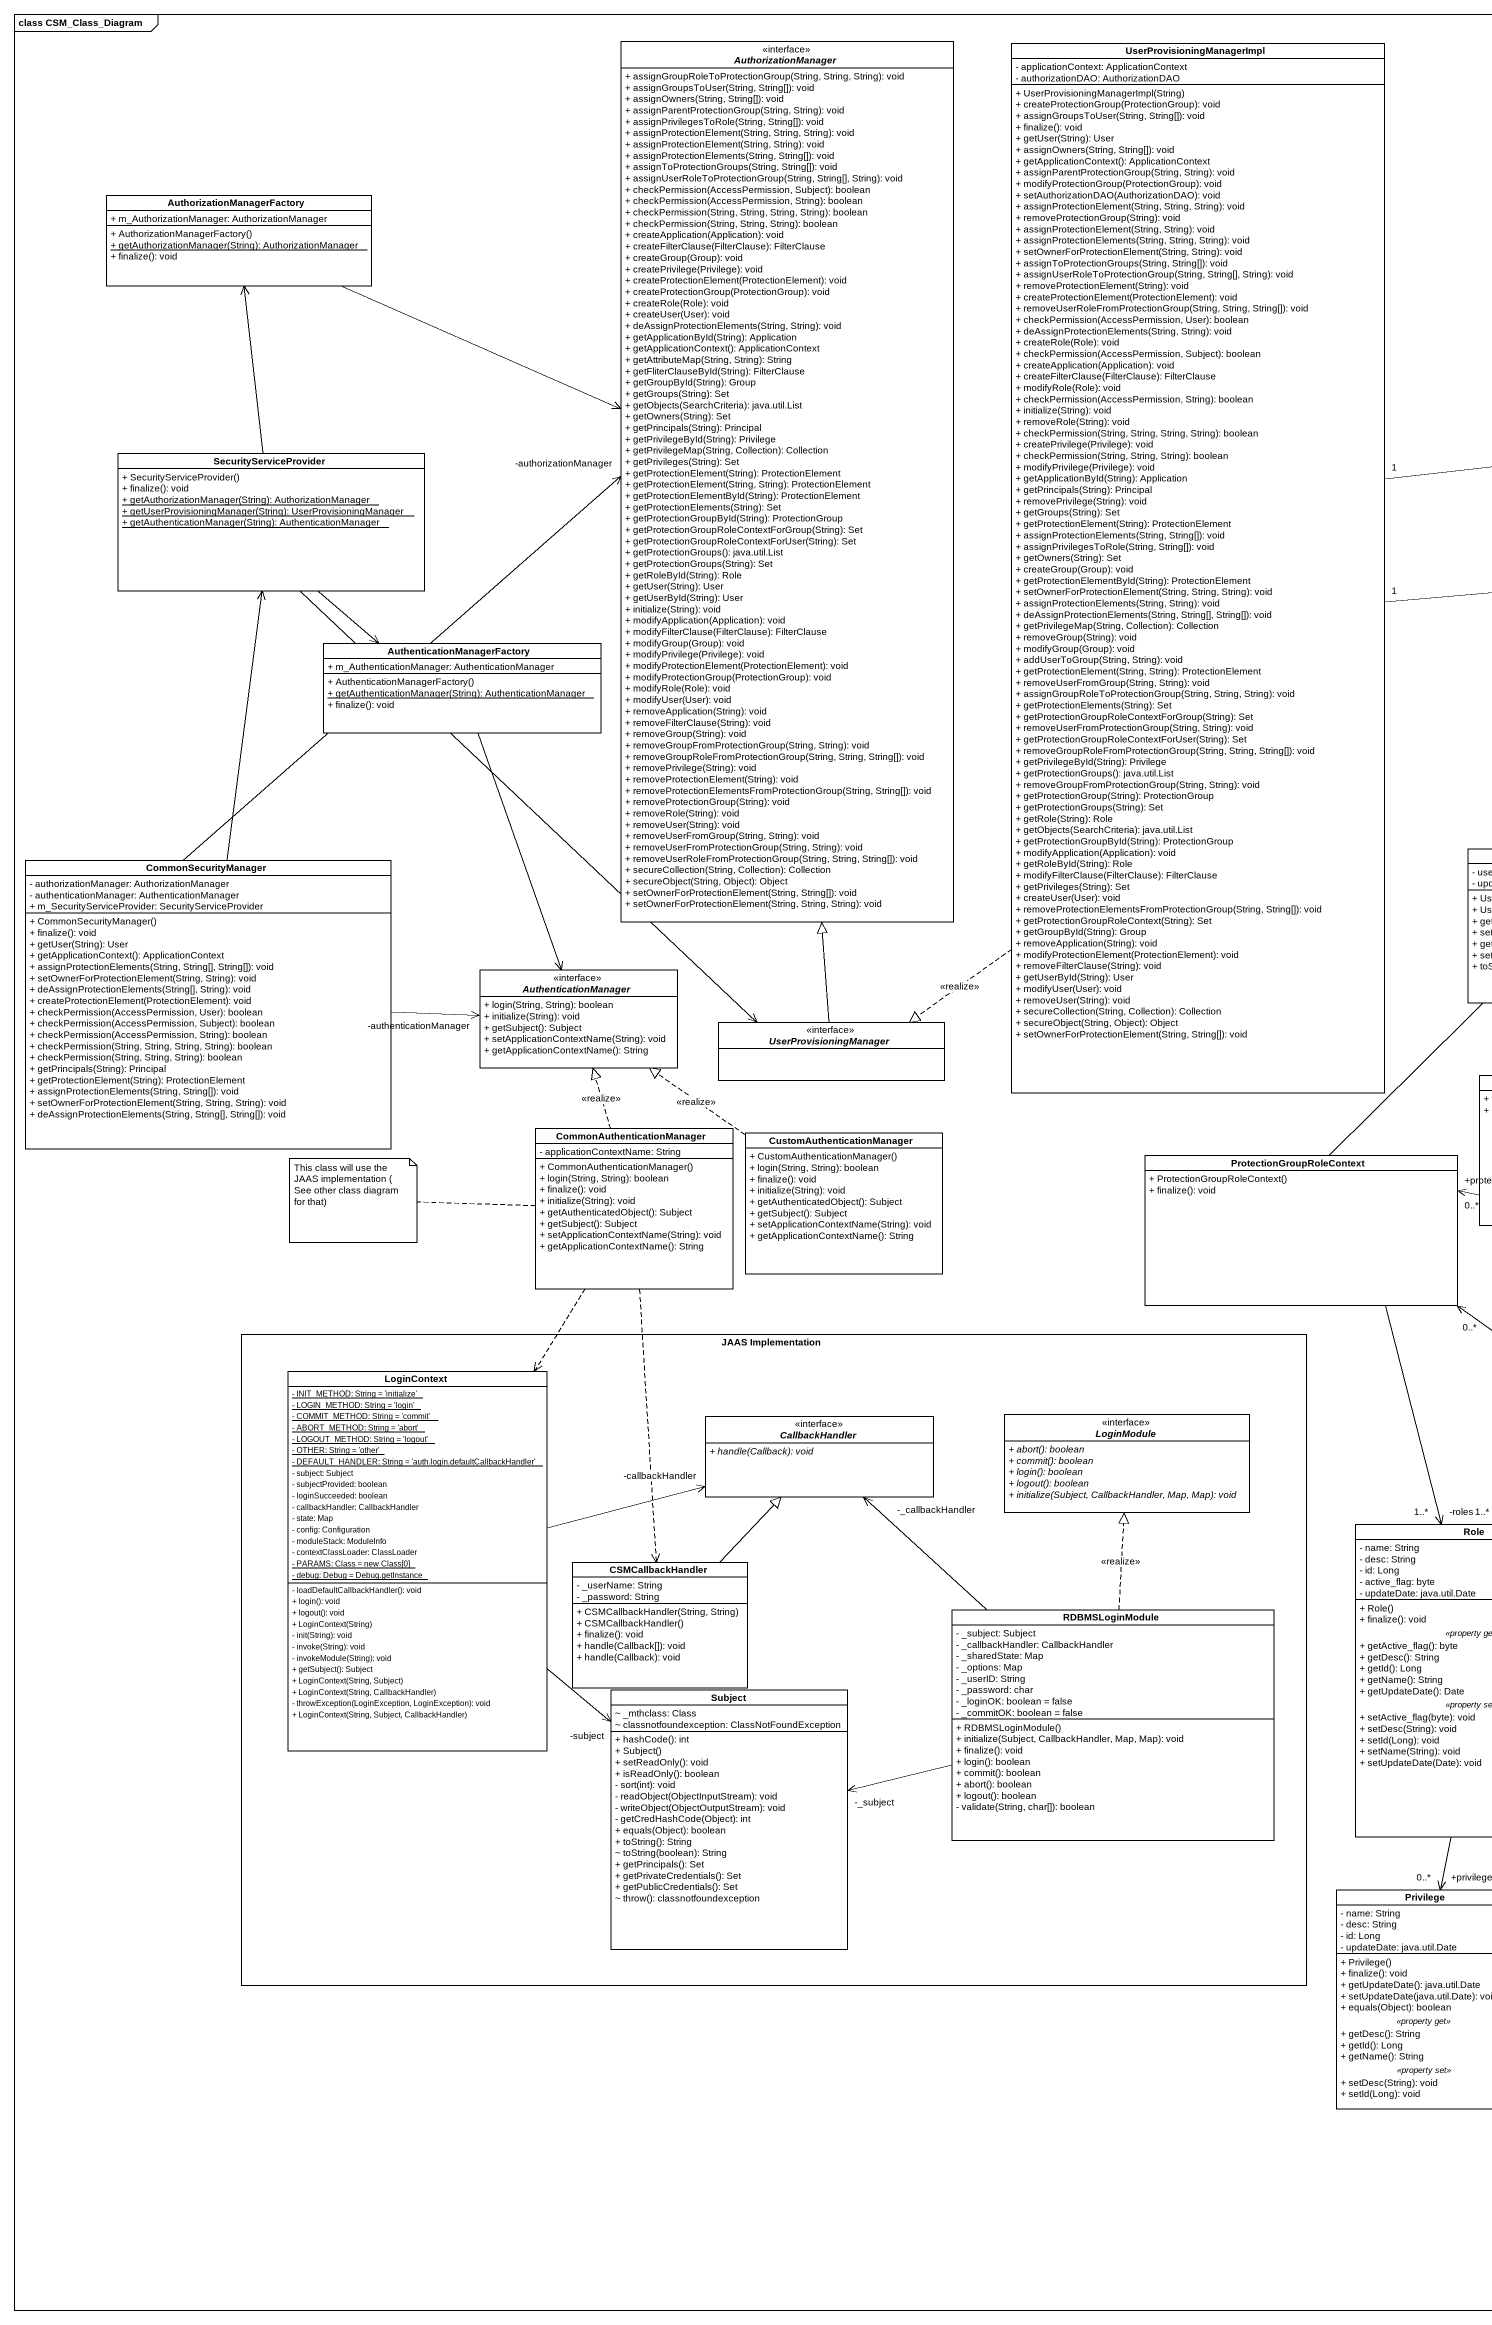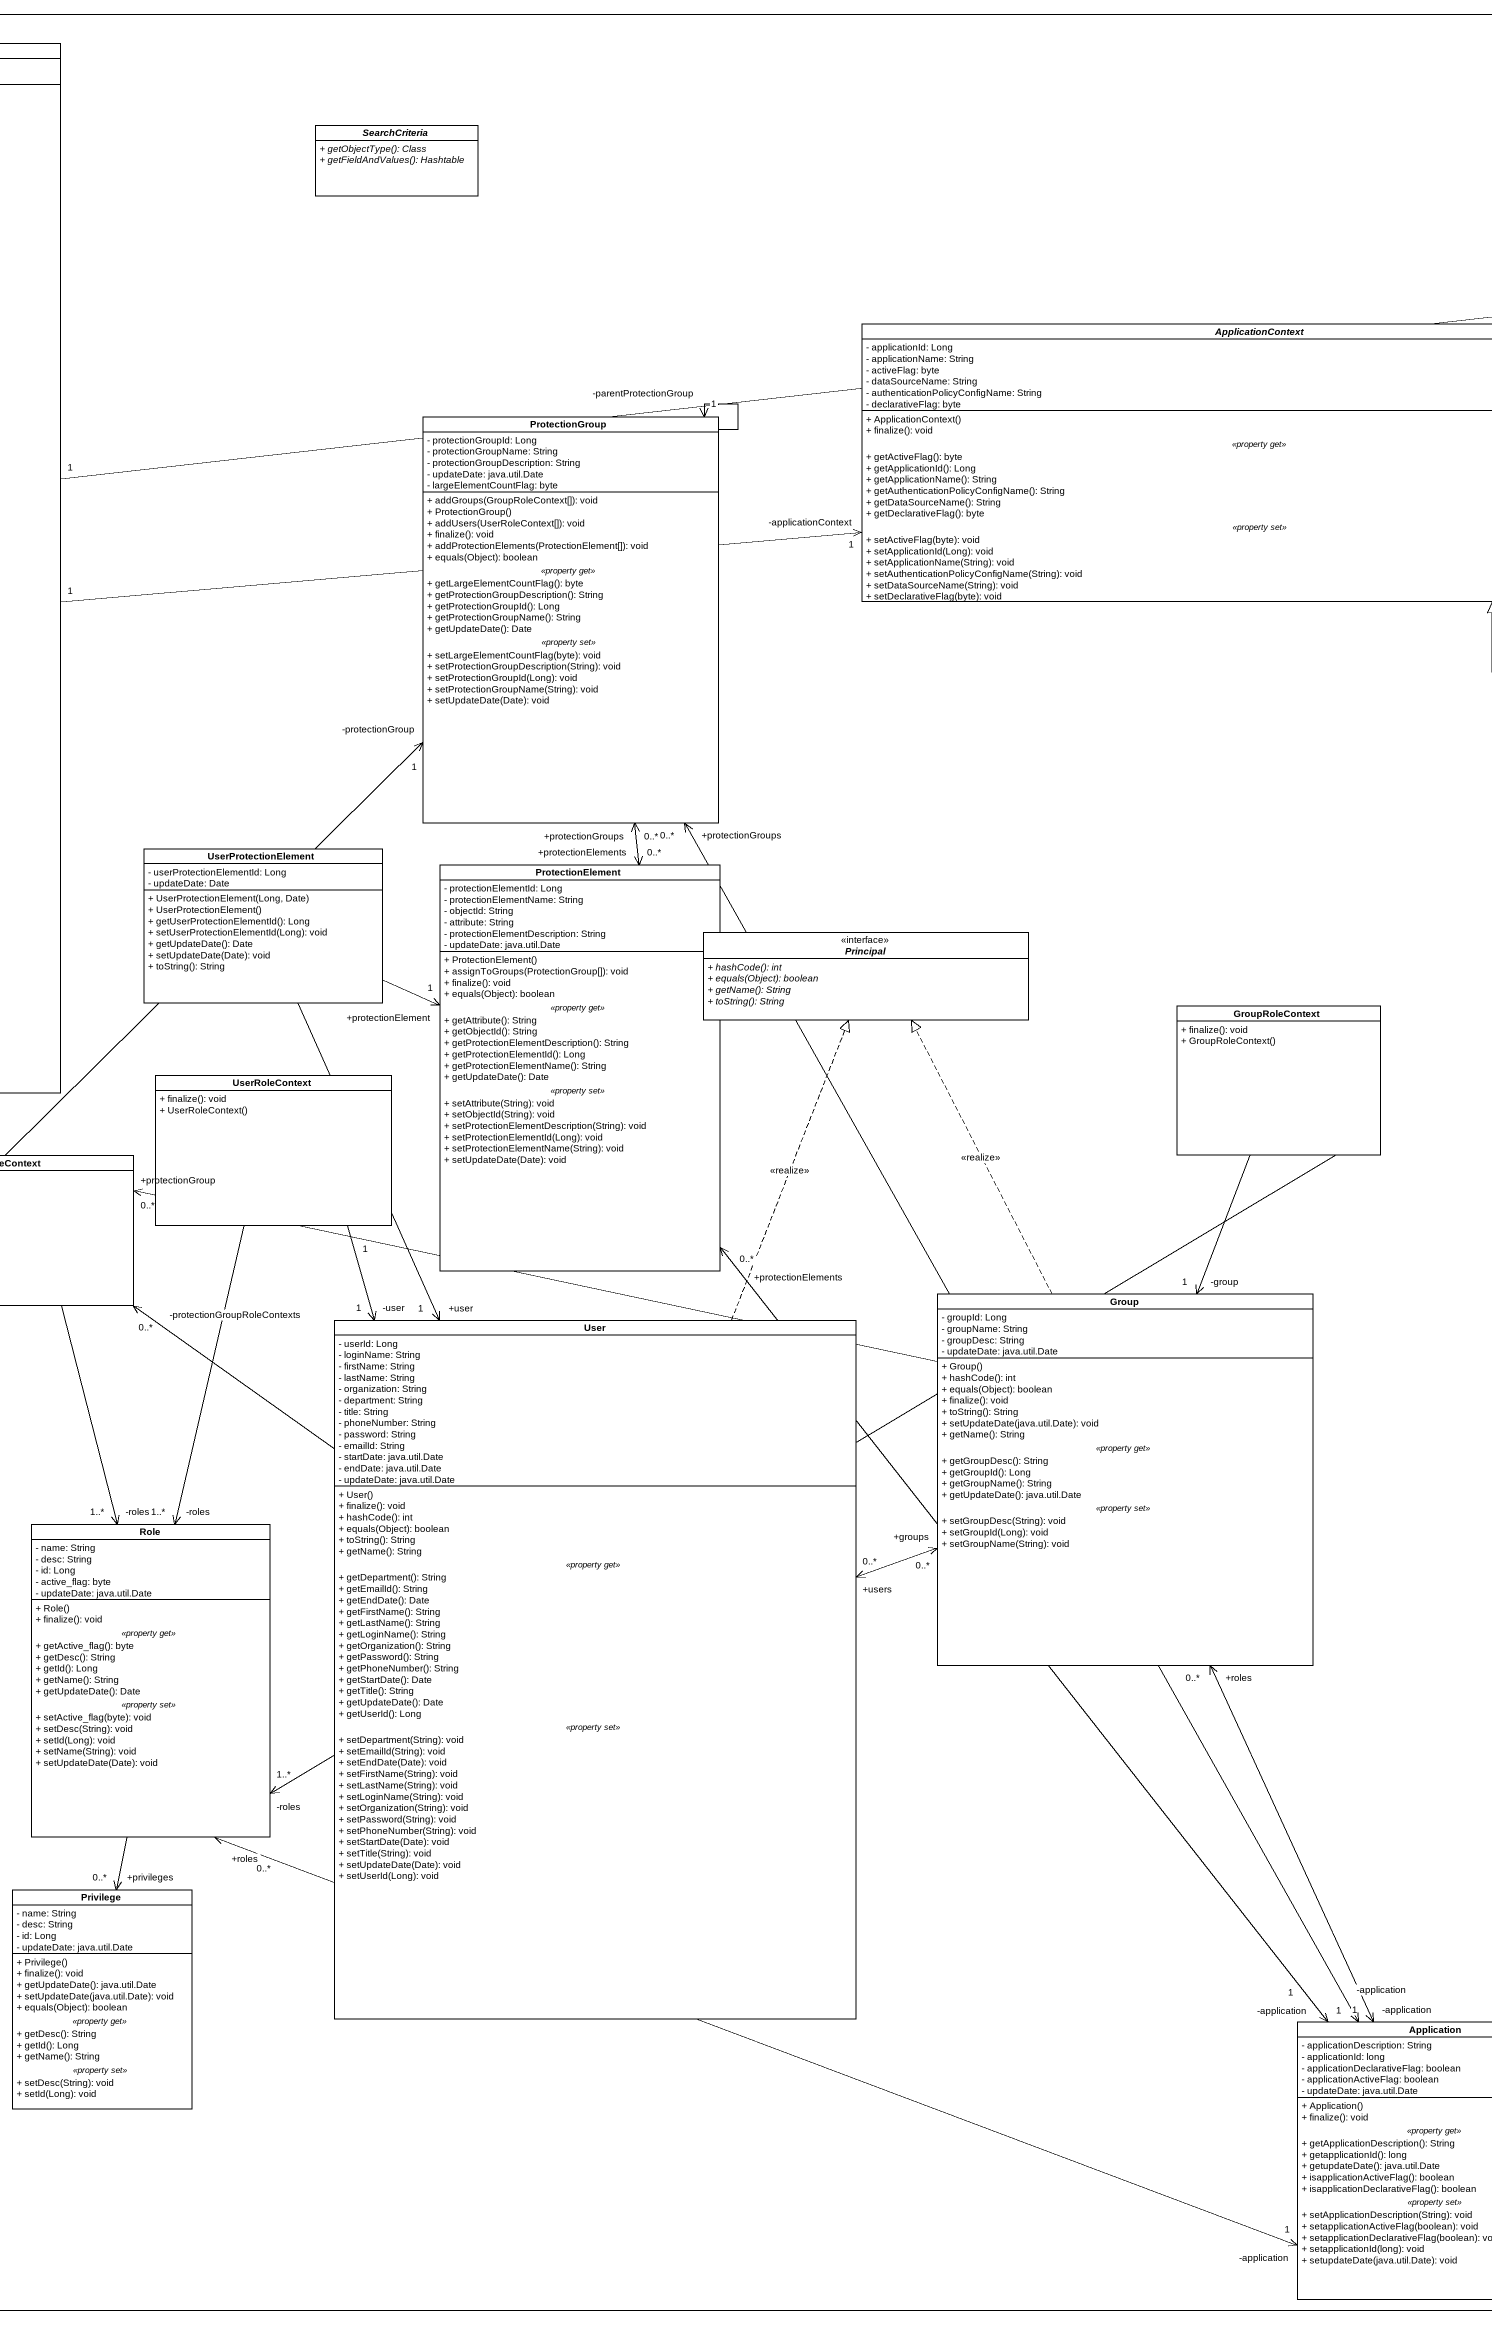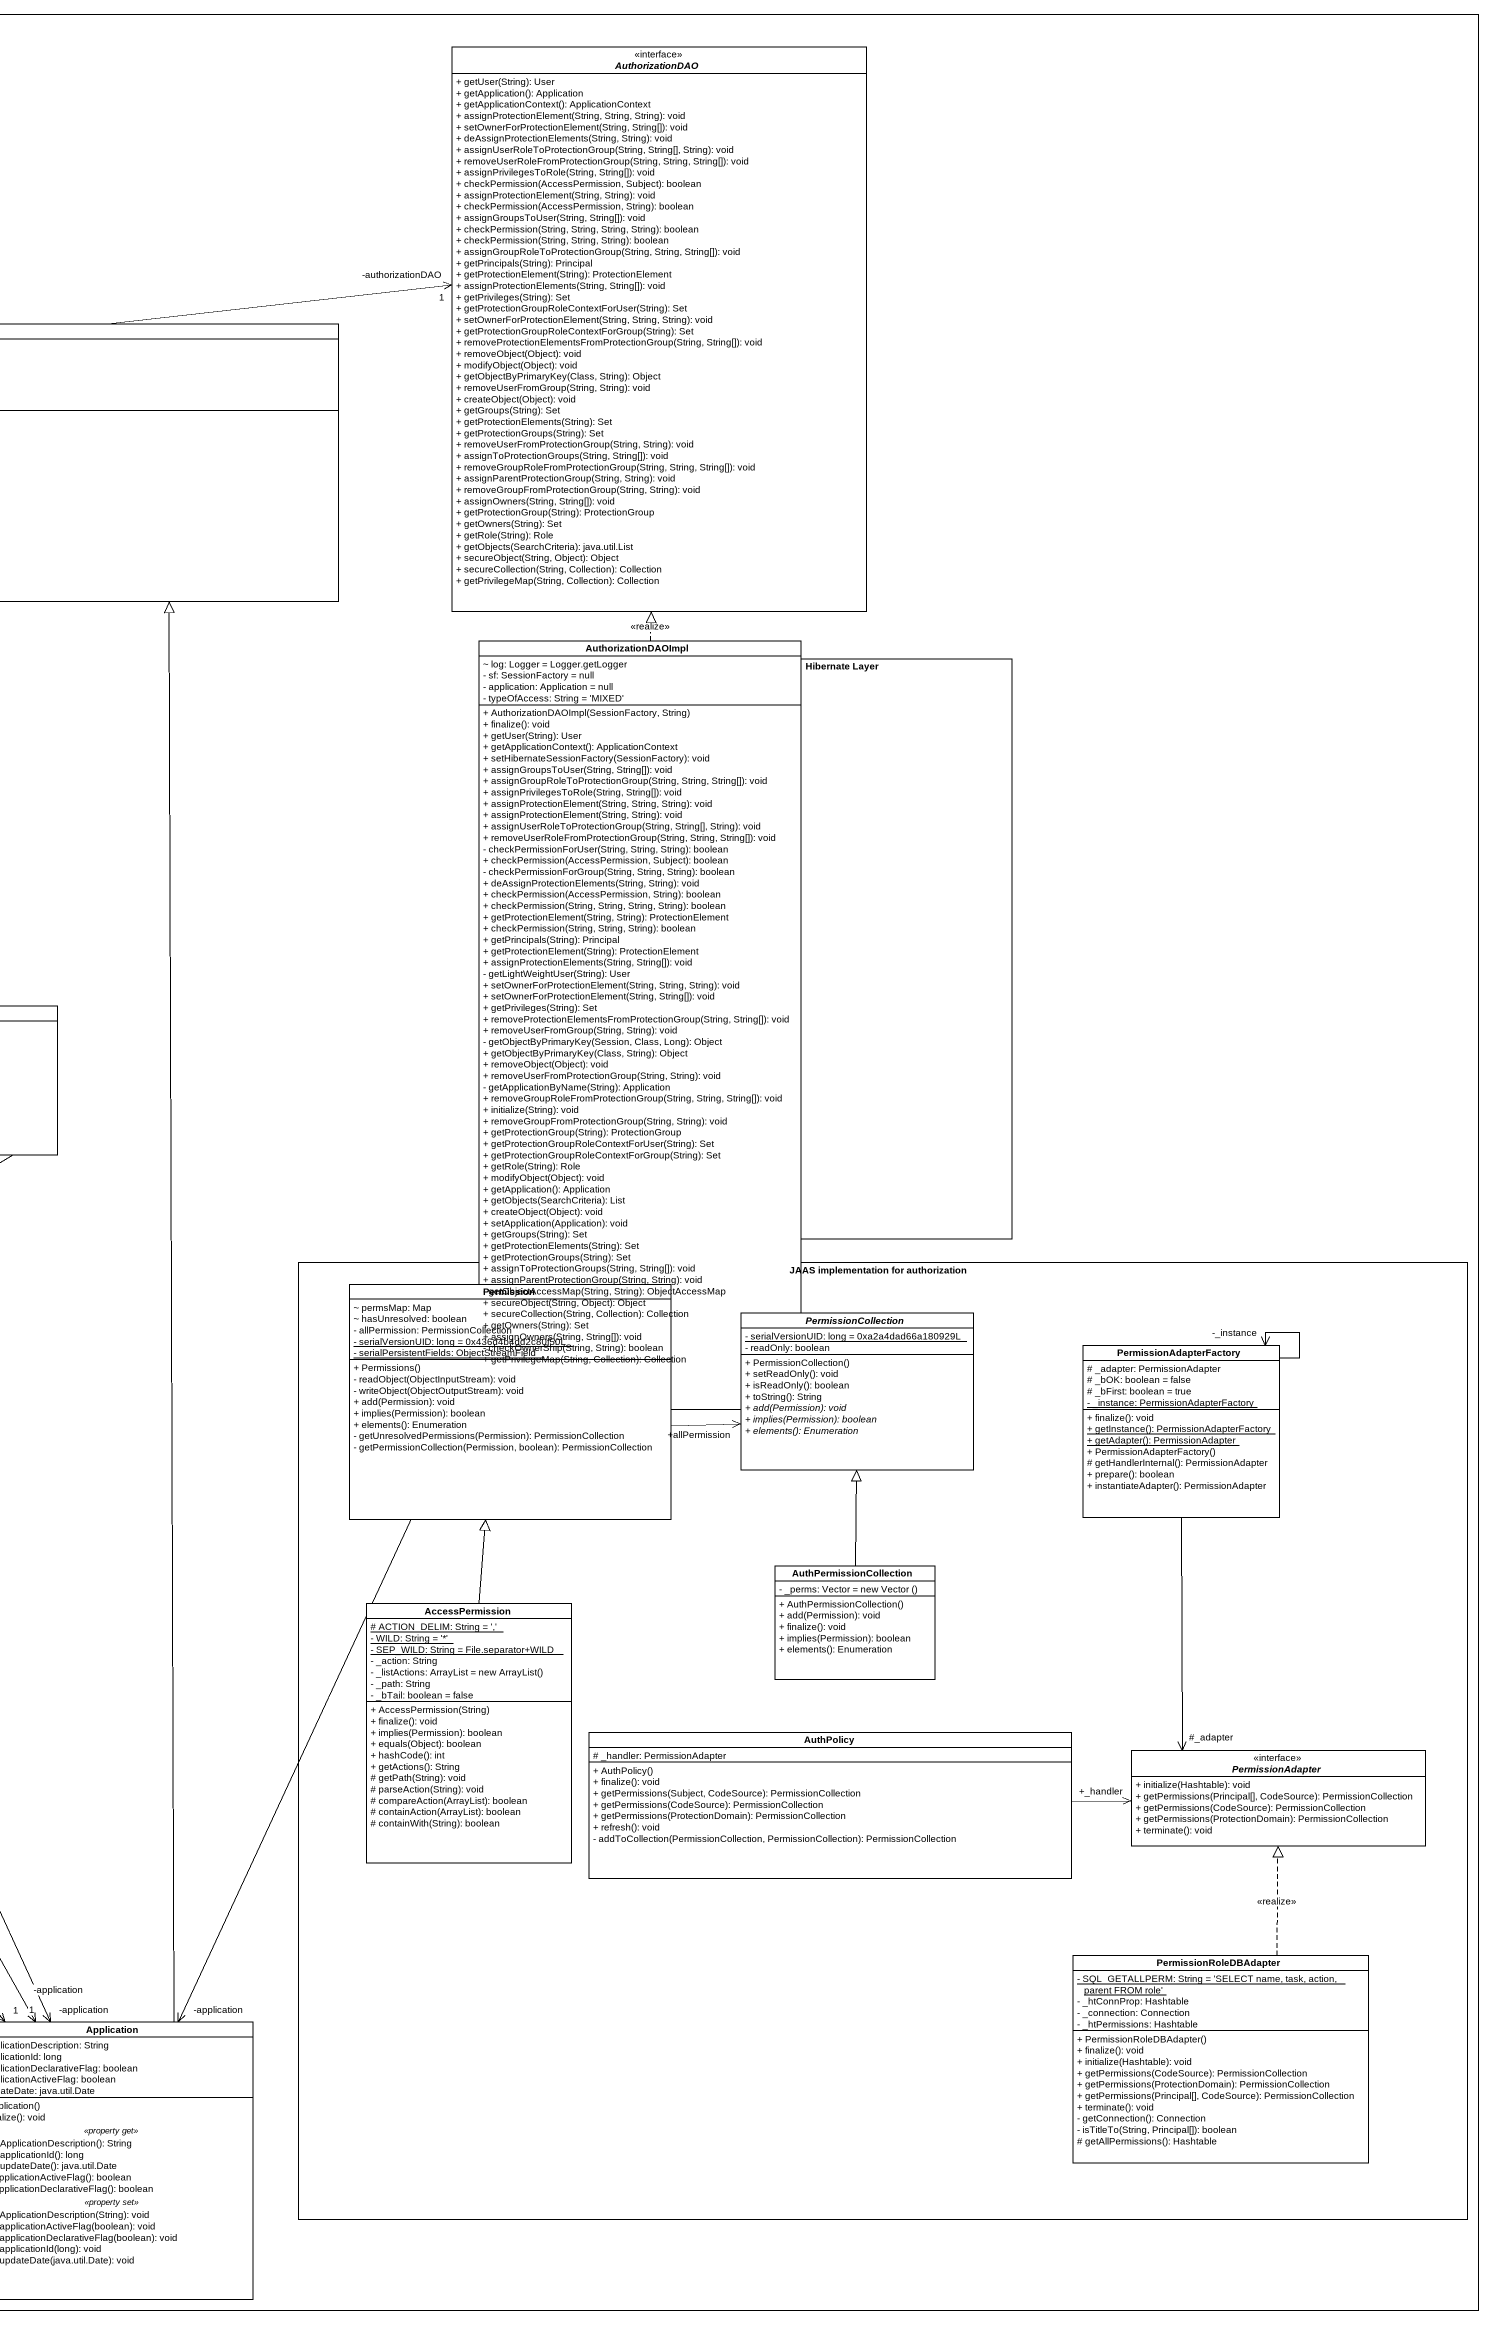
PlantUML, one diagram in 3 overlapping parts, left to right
@startuml
mainframe class CSM_Class_Diagram
allowmixing
hide circle
hide empty members
skinparam classAttributeIconSize 0
interface AuthorizationManager <<interface>> {
  + assignGroupRoleToProtectionGroup(String, String, String): void
  + assignGroupsToUser(String, String[]): void
  + assignOwners(String, String[]): void
  + assignParentProtectionGroup(String, String): void
  + assignPrivilegesToRole(String, String[]): void
  + assignProtectionElement(String, String, String): void
  + assignProtectionElement(String, String): void
  + assignProtectionElements(String, String[]): void
  + assignToProtectionGroups(String, String[]): void
  + assignUserRoleToProtectionGroup(String, String[], String): void
  + checkPermission(AccessPermission, Subject): boolean
  + checkPermission(AccessPermission, String): boolean
  + checkPermission(String, String, String, String): boolean
  + checkPermission(String, String, String): boolean
  + createApplication(Application): void
  + createFilterClause(FilterClause): FilterClause
  + createGroup(Group): void
  + createPrivilege(Privilege): void
  + createProtectionElement(ProtectionElement): void
  + createProtectionGroup(ProtectionGroup): void
  + createRole(Role): void
  + createUser(User): void
  + deAssignProtectionElements(String, String): void
  + getApplicationById(String): Application
  + getApplicationContext(): ApplicationContext
  + getAttributeMap(String, String): String
  + getFliterClauseById(String): FilterClause
  + getGroupById(String): Group
  + getGroups(String): Set
  + getObjects(SearchCriteria): java.util.List
  + getOwners(String): Set
  + getPrincipals(String): Principal
  + getPrivilegeById(String): Privilege
  + getPrivilegeMap(String, Collection): Collection
  + getPrivileges(String): Set
  + getProtectionElement(String): ProtectionElement
  + getProtectionElement(String, String): ProtectionElement
  + getProtectionElementById(String): ProtectionElement
  + getProtectionElements(String): Set
  + getProtectionGroupById(String): ProtectionGroup
  + getProtectionGroupRoleContextForGroup(String): Set
  + getProtectionGroupRoleContextForUser(String): Set
  + getProtectionGroups(): java.util.List
  + getProtectionGroups(String): Set
  + getRoleById(String): Role
  + getUser(String): User
  + getUserById(String): User
  + initialize(String): void
  + modifyApplication(Application): void
  + modifyFilterClause(FilterClause): FilterClause
  + modifyGroup(Group): void
  + modifyPrivilege(Privilege): void
  + modifyProtectionElement(ProtectionElement): void
  + modifyProtectionGroup(ProtectionGroup): void
  + modifyRole(Role): void
  + modifyUser(User): void
  + removeApplication(String): void
  + removeFilterClause(String): void
  + removeGroup(String): void
  + removeGroupFromProtectionGroup(String, String): void
  + removeGroupRoleFromProtectionGroup(String, String, String[]): void
  + removePrivilege(String): void
  + removeProtectionElement(String): void
  + removeProtectionElementsFromProtectionGroup(String, String[]): void
  + removeProtectionGroup(String): void
  + removeRole(String): void
  + removeUser(String): void
  + removeUserFromGroup(String, String): void
  + removeUserFromProtectionGroup(String, String): void
  + removeUserRoleFromProtectionGroup(String, String, String[]): void
  + secureCollection(String, Collection): Collection
  + secureObject(String, Object): Object
  + setOwnerForProtectionElement(String, String[]): void
  + setOwnerForProtectionElement(String, String, String): void
}
class UserProvisioningManagerImpl {
  - applicationContext: ApplicationContext
  - authorizationDAO: AuthorizationDAO
  + UserProvisioningManagerImpl(String)
  + createProtectionGroup(ProtectionGroup): void
  + assignGroupsToUser(String, String[]): void
  + finalize(): void
  + getUser(String): User
  + assignOwners(String, String[]): void
  + getApplicationContext(): ApplicationContext
  + assignParentProtectionGroup(String, String): void
  + modifyProtectionGroup(ProtectionGroup): void
  + setAuthorizationDAO(AuthorizationDAO): void
  + assignProtectionElement(String, String, String): void
  + removeProtectionGroup(String): void
  + assignProtectionElement(String, String): void
  + assignProtectionElements(String, String, String): void
  + setOwnerForProtectionElement(String, String): void
  + assignToProtectionGroups(String, String[]): void
  + assignUserRoleToProtectionGroup(String, String[], String): void
  + removeProtectionElement(String): void
  + createProtectionElement(ProtectionElement): void
  + removeUserRoleFromProtectionGroup(String, String, String[]): void
  + checkPermission(AccessPermission, User): boolean
  + deAssignProtectionElements(String, String): void
  + createRole(Role): void
  + checkPermission(AccessPermission, Subject): boolean
  + createApplication(Application): void
  + createFilterClause(FilterClause): FilterClause
  + modifyRole(Role): void
  + checkPermission(AccessPermission, String): boolean
  + initialize(String): void
  + removeRole(String): void
  + checkPermission(String, String, String, String): boolean
  + createPrivilege(Privilege): void
  + checkPermission(String, String, String): boolean
  + modifyPrivilege(Privilege): void
  + getApplicationById(String): Application
  + getPrincipals(String): Principal
  + removePrivilege(String): void
  + getGroups(String): Set
  + getProtectionElement(String): ProtectionElement
  + assignProtectionElements(String, String[]): void
  + assignPrivilegesToRole(String, String[]): void
  + getOwners(String): Set
  + createGroup(Group): void
  + getProtectionElementById(String): ProtectionElement
  + setOwnerForProtectionElement(String, String, String): void
  + assignProtectionElements(String, String): void
  + deAssignProtectionElements(String, String[], String[]): void
  + getPrivilegeMap(String, Collection): Collection
  + removeGroup(String): void
  + modifyGroup(Group): void
  + addUserToGroup(String, String): void
  + getProtectionElement(String, String): ProtectionElement
  + removeUserFromGroup(String, String): void
  + assignGroupRoleToProtectionGroup(String, String, String): void
  + getProtectionElements(String): Set
  + getProtectionGroupRoleContextForGroup(String): Set
  + removeUserFromProtectionGroup(String, String): void
  + getProtectionGroupRoleContextForUser(String): Set
  + removeGroupRoleFromProtectionGroup(String, String, String[]): void
  + getPrivilegeById(String): Privilege
  + getProtectionGroups(): java.util.List
  + removeGroupFromProtectionGroup(String, String): void
  + getProtectionGroup(String): ProtectionGroup
  + getProtectionGroups(String): Set
  + getRole(String): Role
  + getObjects(SearchCriteria): java.util.List
  + getProtectionGroupById(String): ProtectionGroup
  + modifyApplication(Application): void
  + getRoleById(String): Role
  + modifyFilterClause(FilterClause): FilterClause
  + getPrivileges(String): Set
  + createUser(User): void
  + removeProtectionElementsFromProtectionGroup(String, String[]): void
  + getProtectionGroupRoleContext(String): Set
  + getGroupById(String): Group
  + removeApplication(String): void
  + modifyProtectionElement(ProtectionElement): void
  + removeFilterClause(String): void
  + getUserById(String): User
  + modifyUser(User): void
  + removeUser(String): void
  + secureCollection(String, Collection): Collection
  + secureObject(String, Object): Object
  + setOwnerForProtectionElement(String, String[]): void
}
interface AuthorizationDAO <<interface>> {
  + getUser(String): User
  + getApplication(): Application
  + getApplicationContext(): ApplicationContext
  + assignProtectionElement(String, String, String): void
  + setOwnerForProtectionElement(String, String[]): void
  + deAssignProtectionElements(String, String): void
  + assignUserRoleToProtectionGroup(String, String[], String): void
  + removeUserRoleFromProtectionGroup(String, String, String[]): void
  + assignPrivilegesToRole(String, String[]): void
  + checkPermission(AccessPermission, Subject): boolean
  + assignProtectionElement(String, String): void
  + checkPermission(AccessPermission, String): boolean
  + assignGroupsToUser(String, String[]): void
  + checkPermission(String, String, String, String): boolean
  + checkPermission(String, String, String): boolean
  + assignGroupRoleToProtectionGroup(String, String, String[]): void
  + getPrincipals(String): Principal
  + getProtectionElement(String): ProtectionElement
  + assignProtectionElements(String, String[]): void
  + getPrivileges(String): Set
  + getProtectionGroupRoleContextForUser(String): Set
  + setOwnerForProtectionElement(String, String, String): void
  + getProtectionGroupRoleContextForGroup(String): Set
  + removeProtectionElementsFromProtectionGroup(String, String[]): void
  + removeObject(Object): void
  + modifyObject(Object): void
  + getObjectByPrimaryKey(Class, String): Object
  + removeUserFromGroup(String, String): void
  + createObject(Object): void
  + getGroups(String): Set
  + getProtectionElements(String): Set
  + getProtectionGroups(String): Set
  + removeUserFromProtectionGroup(String, String): void
  + assignToProtectionGroups(String, String[]): void
  + removeGroupRoleFromProtectionGroup(String, String, String[]): void
  + assignParentProtectionGroup(String, String): void
  + removeGroupFromProtectionGroup(String, String): void
  + assignOwners(String, String[]): void
  + getProtectionGroup(String): ProtectionGroup
  + getOwners(String): Set
  + getRole(String): Role
  + getObjects(SearchCriteria): java.util.List
  + secureObject(String, Object): Object
  + secureCollection(String, Collection): Collection
  + getPrivilegeMap(String, Collection): Collection
}
abstract class SearchCriteria {
  {abstract} + getObjectType(): Class
  {abstract} + getFieldAndValues(): Hashtable
}
class AuthorizationManagerFactory {
  + m_AuthorizationManager: AuthorizationManager
  + AuthorizationManagerFactory()
  {static} + getAuthorizationManager(String): AuthorizationManager
  + finalize(): void
}
abstract class ApplicationContext {
  - applicationId: Long
  - applicationName: String
  - activeFlag: byte
  - dataSourceName: String
  - authenticationPolicyConfigName: String
  - declarativeFlag: byte
  --
  + ApplicationContext()
  + finalize(): void
  .. <<property get>> ..
  + getActiveFlag(): byte
  + getApplicationId(): Long
  + getApplicationName(): String
  + getAuthenticationPolicyConfigName(): String
  + getDataSourceName(): String
  + getDeclarativeFlag(): byte
  .. <<property set>> ..
  + setActiveFlag(byte): void
  + setApplicationId(Long): void
  + setApplicationName(String): void
  + setAuthenticationPolicyConfigName(String): void
  + setDataSourceName(String): void
  + setDeclarativeFlag(byte): void
}
class ProtectionGroup {
  - protectionGroupId: Long
  - protectionGroupName: String
  - protectionGroupDescription: String
  - updateDate: java.util.Date
  - largeElementCountFlag: byte
  --
  + addGroups(GroupRoleContext[]): void
  + ProtectionGroup()
  + addUsers(UserRoleContext[]): void
  + finalize(): void
  + addProtectionElements(ProtectionElement[]): void
  + equals(Object): boolean
  .. <<property get>> ..
  + getLargeElementCountFlag(): byte
  + getProtectionGroupDescription(): String
  + getProtectionGroupId(): Long
  + getProtectionGroupName(): String
  + getUpdateDate(): Date
  .. <<property set>> ..
  + setLargeElementCountFlag(byte): void
  + setProtectionGroupDescription(String): void
  + setProtectionGroupId(Long): void
  + setProtectionGroupName(String): void
  + setUpdateDate(Date): void
}
class SecurityServiceProvider {
  + SecurityServiceProvider()
  + finalize(): void
  {static} + getAuthorizationManager(String): AuthorizationManager
  {static} + getUserProvisioningManager(String): UserProvisioningManager
  {static} + getAuthenticationManager(String): AuthenticationManager
}
class AuthenticationManagerFactory {
  + m_AuthenticationManager: AuthenticationManager
  + AuthenticationManagerFactory()
  {static} + getAuthenticationManager(String): AuthenticationManager
  + finalize(): void
}
class AuthorizationDAOImpl {
  ~ log: Logger = Logger.getLogger
  - sf: SessionFactory = null
  - application: Application = null
  - typeOfAccess: String = 'MIXED'
  + AuthorizationDAOImpl(SessionFactory, String)
  + finalize(): void
  + getUser(String): User
  + getApplicationContext(): ApplicationContext
  + setHibernateSessionFactory(SessionFactory): void
  + assignGroupsToUser(String, String[]): void
  + assignGroupRoleToProtectionGroup(String, String, String[]): void
  + assignPrivilegesToRole(String, String[]): void
  + assignProtectionElement(String, String, String): void
  + assignProtectionElement(String, String): void
  + assignUserRoleToProtectionGroup(String, String[], String): void
  + removeUserRoleFromProtectionGroup(String, String, String[]): void
  - checkPermissionForUser(String, String, String): boolean
  + checkPermission(AccessPermission, Subject): boolean
  - checkPermissionForGroup(String, String, String): boolean
  + deAssignProtectionElements(String, String): void
  + checkPermission(AccessPermission, String): boolean
  + checkPermission(String, String, String, String): boolean
  + getProtectionElement(String, String): ProtectionElement
  + checkPermission(String, String, String): boolean
  + getPrincipals(String): Principal
  + getProtectionElement(String): ProtectionElement
  + assignProtectionElements(String, String[]): void
  - getLightWeightUser(String): User
  + setOwnerForProtectionElement(String, String, String): void
  + setOwnerForProtectionElement(String, String[]): void
  + getPrivileges(String): Set
  + removeProtectionElementsFromProtectionGroup(String, String[]): void
  + removeUserFromGroup(String, String): void
  - getObjectByPrimaryKey(Session, Class, Long): Object
  + getObjectByPrimaryKey(Class, String): Object
  + removeObject(Object): void
  + removeUserFromProtectionGroup(String, String): void
  - getApplicationByName(String): Application
  + removeGroupRoleFromProtectionGroup(String, String, String[]): void
  + initialize(String): void
  + removeGroupFromProtectionGroup(String, String): void
  + getProtectionGroup(String): ProtectionGroup
  + getProtectionGroupRoleContextForUser(String): Set
  + getProtectionGroupRoleContextForGroup(String): Set
  + getRole(String): Role
  + modifyObject(Object): void
  + getApplication(): Application
  + getObjects(SearchCriteria): List
  + createObject(Object): void
  + setApplication(Application): void
  + getGroups(String): Set
  + getProtectionElements(String): Set
  + getProtectionGroups(String): Set
  + assignToProtectionGroups(String, String[]): void
  + assignParentProtectionGroup(String, String): void
  - getObjectAccessMap(String, String): ObjectAccessMap
  + secureObject(String, Object): Object
  + secureCollection(String, Collection): Collection
  + getOwners(String): Set
  + assignOwners(String, String[]): void
  - checkOwnerShip(String, String): boolean
  + getPrivilegeMap(String, Collection): Collection
}
rectangle "Hibernate Layer" as Hibernate_Layer
class CommonSecurityManager {
  - authorizationManager: AuthorizationManager
  - authenticationManager: AuthenticationManager
  + m_SecurityServiceProvider: SecurityServiceProvider
  + CommonSecurityManager()
  + finalize(): void
  + getUser(String): User
  + getApplicationContext(): ApplicationContext
  + assignProtectionElements(String, String[], String[]): void
  + setOwnerForProtectionElement(String, String): void
  + deAssignProtectionElements(String[], String): void
  + createProtectionElement(ProtectionElement): void
  + checkPermission(AccessPermission, User): boolean
  + checkPermission(AccessPermission, Subject): boolean
  + checkPermission(AccessPermission, String): boolean
  + checkPermission(String, String, String, String): boolean
  + checkPermission(String, String, String): boolean
  + getPrincipals(String): Principal
  + getProtectionElement(String): ProtectionElement
  + assignProtectionElements(String, String[]): void
  + setOwnerForProtectionElement(String, String, String): void
  + deAssignProtectionElements(String, String[], String[]): void
}
class UserProtectionElement {
  - userProtectionElementId: Long
  - updateDate: Date
  + UserProtectionElement(Long, Date)
  + UserProtectionElement()
  + getUserProtectionElementId(): Long
  + setUserProtectionElementId(Long): void
  + getUpdateDate(): Date
  + setUpdateDate(Date): void
  + toString(): String
}
class ProtectionElement {
  - protectionElementId: Long
  - protectionElementName: String
  - objectId: String
  - attribute: String
  - protectionElementDescription: String
  - updateDate: java.util.Date
  --
  + ProtectionElement()
  + assignToGroups(ProtectionGroup[]): void
  + finalize(): void
  + equals(Object): boolean
  .. <<property get>> ..
  + getAttribute(): String
  + getObjectId(): String
  + getProtectionElementDescription(): String
  + getProtectionElementId(): Long
  + getProtectionElementName(): String
  + getUpdateDate(): Date
  .. <<property set>> ..
  + setAttribute(String): void
  + setObjectId(String): void
  + setProtectionElementDescription(String): void
  + setProtectionElementId(Long): void
  + setProtectionElementName(String): void
  + setUpdateDate(Date): void
}
interface Principal <<interface>> {
  {abstract} + hashCode(): int
  {abstract} + equals(Object): boolean
  {abstract} + getName(): String
  {abstract} + toString(): String
}
interface AuthenticationManager <<interface>> {
  + login(String, String): boolean
  + initialize(String): void
  + getSubject(): Subject
  + setApplicationContextName(String): void
  + getApplicationContextName(): String
}
interface UserProvisioningManager <<interface>>
class GroupRoleContext {
  + finalize(): void
  + GroupRoleContext()
}
class UserRoleContext {
  + finalize(): void
  + UserRoleContext()
}
class CommonAuthenticationManager {
  - applicationContextName: String
  + CommonAuthenticationManager()
  + login(String, String): boolean
  + finalize(): void
  + initialize(String): void
  + getAuthenticatedObject(): Subject
  + getSubject(): Subject
  + setApplicationContextName(String): void
  + getApplicationContextName(): String
}
class CustomAuthenticationManager {
  + CustomAuthenticationManager()
  + login(String, String): boolean
  + finalize(): void
  + initialize(String): void
  + getAuthenticatedObject(): Subject
  + getSubject(): Subject
  + setApplicationContextName(String): void
  + getApplicationContextName(): String
}
class ProtectionGroupRoleContext {
  + ProtectionGroupRoleContext()
  + finalize(): void
}
rectangle "JAAS implementation for authorization" as JAAS_implementation_for {
  class Permission {
    ~ permsMap: Map
    ~ hasUnresolved: boolean
    - allPermission: PermissionCollection
    {static} - serialVersionUID: long = 0x436d4b4dd2c80f50L
    {static} - serialPersistentFields: ObjectStreamField
    + Permissions()
    - readObject(ObjectInputStream): void
    - writeObject(ObjectOutputStream): void
    + add(Permission): void
    + implies(Permission): boolean
    + elements(): Enumeration
    - getUnresolvedPermissions(Permission): PermissionCollection
    - getPermissionCollection(Permission, boolean): PermissionCollection
  }
  abstract class PermissionCollection {
    {static} - serialVersionUID: long = 0xa2a4dad66a180929L
    - readOnly: boolean
    + PermissionCollection()
    + setReadOnly(): void
    + isReadOnly(): boolean
    + toString(): String
    {abstract} + add(Permission): void
    {abstract} + implies(Permission): boolean
    {abstract} + elements(): Enumeration
  }
  class PermissionAdapterFactory {
    # _adapter: PermissionAdapter
    # _bOK: boolean = false
    # _bFirst: boolean = true
    {static} - _instance: PermissionAdapterFactory
    + finalize(): void
    {static} + getInstance(): PermissionAdapterFactory
    {static} + getAdapter(): PermissionAdapter
    + PermissionAdapterFactory()
    # getHandlerInternal(): PermissionAdapter
    + prepare(): boolean
    + instantiateAdapter(): PermissionAdapter
  }
  class AuthPermissionCollection {
    {field} - _perms: Vector = new Vector ()
    + AuthPermissionCollection()
    + add(Permission): void
    + finalize(): void
    + implies(Permission): boolean
    + elements(): Enumeration
  }
  class AccessPermission {
    {static} # ACTION_DELIM: String = ','
    {static} - WILD: String = '*'
    {static} - SEP_WILD: String = File.separator+WILD
    - _action: String
    {field} - _listActions: ArrayList = new ArrayList()
    - _path: String
    - _bTail: boolean = false
    + AccessPermission(String)
    + finalize(): void
    + implies(Permission): boolean
    + equals(Object): boolean
    + hashCode(): int
    + getActions(): String
    # getPath(String): void
    # parseAction(String): void
    # compareAction(ArrayList): boolean
    # containAction(ArrayList): boolean
    # containWith(String): boolean
  }
  class AuthPolicy {
    # _handler: PermissionAdapter
    + AuthPolicy()
    + finalize(): void
    + getPermissions(Subject, CodeSource): PermissionCollection
    + getPermissions(CodeSource): PermissionCollection
    + getPermissions(ProtectionDomain): PermissionCollection
    + refresh(): void
    - addToCollection(PermissionCollection, PermissionCollection): PermissionCollection
  }
  interface PermissionAdapter <<interface>> {
    + initialize(Hashtable): void
    + getPermissions(Principal[], CodeSource): PermissionCollection
    + getPermissions(CodeSource): PermissionCollection
    + getPermissions(ProtectionDomain): PermissionCollection
    + terminate(): void
  }
  class PermissionRoleDBAdapter {
    {static} - SQL_GETALLPERM: String = 'SELECT name, task, action, parent FROM role'
    - _htConnProp: Hashtable
    - _connection: Connection
    - _htPermissions: Hashtable
    + PermissionRoleDBAdapter()
    + finalize(): void
    + initialize(Hashtable): void
    + getPermissions(CodeSource): PermissionCollection
    + getPermissions(ProtectionDomain): PermissionCollection
    + getPermissions(Principal[], CodeSource): PermissionCollection
    + terminate(): void
    - getConnection(): Connection
    - isTitleTo(String, Principal[]): boolean
    # getAllPermissions(): Hashtable
  }
}
class "Group" as Group_ {
  - groupId: Long
  - groupName: String
  - groupDesc: String
  - updateDate: java.util.Date
  --
  + Group()
  + hashCode(): int
  + equals(Object): boolean
  + finalize(): void
  + toString(): String
  + setUpdateDate(java.util.Date): void
  + getName(): String
  .. <<property get>> ..
  + getGroupDesc(): String
  + getGroupId(): Long
  + getGroupName(): String
  + getUpdateDate(): java.util.Date
  .. <<property set>> ..
  + setGroupDesc(String): void
  + setGroupId(Long): void
  + setGroupName(String): void
}
rectangle "JAAS Implementation" as JAAS_Implementation {
  class LoginContext {
    {static} - INIT_METHOD: String = 'initialize'
    {static} - LOGIN_METHOD: String = 'login'
    {static} - COMMIT_METHOD: String = 'commit'
    {static} - ABORT_METHOD: String = 'abort'
    {static} - LOGOUT_METHOD: String = 'logout'
    {static} - OTHER: String = 'other'
    {static} - DEFAULT_HANDLER: String = 'auth.login.defaultCallbackHandler'
    - subject: Subject
    - subjectProvided: boolean
    - loginSucceeded: boolean
    - callbackHandler: CallbackHandler
    - state: Map
    - config: Configuration
    - moduleStack: ModuleInfo
    - contextClassLoader: ClassLoader
    {static} - PARAMS: Class = new Class[0]
    {static} - debug: Debug = Debug.getInstance
    - loadDefaultCallbackHandler(): void
    + login(): void
    + logout(): void
    + LoginContext(String)
    - init(String): void
    - invoke(String): void
    - invokeModule(String): void
    + getSubject(): Subject
    + LoginContext(String, Subject)
    + LoginContext(String, CallbackHandler)
    - throwException(LoginException, LoginException): void
    + LoginContext(String, Subject, CallbackHandler)
  }
  interface CallbackHandler <<interface>> {
    {abstract} + handle(Callback): void
  }
  interface LoginModule <<interface>> {
    {abstract} + abort(): boolean
    {abstract} + commit(): boolean
    {abstract} + login(): boolean
    {abstract} + logout(): boolean
    {abstract} + initialize(Subject, CallbackHandler, Map, Map): void
  }
  class CSMCallbackHandler {
    - _userName: String
    - _password: String
    + CSMCallbackHandler(String, String)
    + CSMCallbackHandler()
    + finalize(): void
    + handle(Callback[]): void
    + handle(Callback): void
  }
  class RDBMSLoginModule {
    - _subject: Subject
    - _callbackHandler: CallbackHandler
    - _sharedState: Map
    - _options: Map
    - _userID: String
    - _password: char
    - _loginOK: boolean = false
    - _commitOK: boolean = false
    + RDBMSLoginModule()
    + initialize(Subject, CallbackHandler, Map, Map): void
    + finalize(): void
    + login(): boolean
    + commit(): boolean
    + abort(): boolean
    + logout(): boolean
    - validate(String, char[]): boolean
  }
  class Subject {
    ~ _mthclass: Class
    ~ classnotfoundexception: ClassNotFoundException
    + hashCode(): int
    + Subject()
    + setReadOnly(): void
    + isReadOnly(): boolean
    - sort(int): void
    - readObject(ObjectInputStream): void
    - writeObject(ObjectOutputStream): void
    - getCredHashCode(Object): int
    + equals(Object): boolean
    + toString(): String
    ~ toString(boolean): String
    + getPrincipals(): Set
    + getPrivateCredentials(): Set
    + getPublicCredentials(): Set
    ~ throw(): classnotfoundexception
  }
}
class User {
  - userId: Long
  - loginName: String
  - firstName: String
  - lastName: String
  - organization: String
  - department: String
  - title: String
  - phoneNumber: String
  - password: String
  - emailId: String
  - startDate: java.util.Date
  - endDate: java.util.Date
  - updateDate: java.util.Date
  --
  + User()
  + finalize(): void
  + hashCode(): int
  + equals(Object): boolean
  + toString(): String
  + getName(): String
  .. <<property get>> ..
  + getDepartment(): String
  + getEmailId(): String
  + getEndDate(): Date
  + getFirstName(): String
  + getLastName(): String
  + getLoginName(): String
  + getOrganization(): String
  + getPassword(): String
  + getPhoneNumber(): String
  + getStartDate(): Date
  + getTitle(): String
  + getUpdateDate(): Date
  + getUserId(): Long
  .. <<property set>> ..
  + setDepartment(String): void
  + setEmailId(String): void
  + setEndDate(Date): void
  + setFirstName(String): void
  + setLastName(String): void
  + setLoginName(String): void
  + setOrganization(String): void
  + setPassword(String): void
  + setPhoneNumber(String): void
  + setStartDate(Date): void
  + setTitle(String): void
  + setUpdateDate(Date): void
  + setUserId(Long): void
}
class Role {
  - name: String
  - desc: String
  - id: Long
  - active_flag: byte
  - updateDate: java.util.Date
  --
  + Role()
  + finalize(): void
  .. <<property get>> ..
  + getActive_flag(): byte
  + getDesc(): String
  + getId(): Long
  + getName(): String
  + getUpdateDate(): Date
  .. <<property set>> ..
  + setActive_flag(byte): void
  + setDesc(String): void
  + setId(Long): void
  + setName(String): void
  + setUpdateDate(Date): void
}
class Privilege {
  - name: String
  - desc: String
  - id: Long
  - updateDate: java.util.Date
  --
  + Privilege()
  + finalize(): void
  + getUpdateDate(): java.util.Date
  + setUpdateDate(java.util.Date): void
  + equals(Object): boolean
  .. <<property get>> ..
  + getDesc(): String
  + getId(): Long
  + getName(): String
  .. <<property set>> ..
  + setDesc(String): void
  + setId(Long): void
}
class Application {
  - applicationDescription: String
  - applicationId: long
  - applicationDeclarativeFlag: boolean
  - applicationActiveFlag: boolean
  - updateDate: java.util.Date
  --
  + Application()
  + finalize(): void
  .. <<property get>> ..
  + getApplicationDescription(): String
  + getapplicationId(): long
  + getupdateDate(): java.util.Date
  + isapplicationActiveFlag(): boolean
  + isapplicationDeclarativeFlag(): boolean
  .. <<property set>> ..
  + setApplicationDescription(String): void
  + setapplicationActiveFlag(boolean): void
  + setapplicationDeclarativeFlag(boolean): void
  + setapplicationId(long): void
  + setupdateDate(java.util.Date): void
}
UserProvisioningManagerImpl "1" -right-> "-authorizationDAO\n1" AuthorizationDAO
UserProvisioningManagerImpl "1" -right-> "-applicationContext\n1" ApplicationContext
UserProvisioningManagerImpl ..|> UserProvisioningManager : <<realize>>
AuthorizationManagerFactory -right-> AuthorizationManager
ProtectionGroup --> "-parentProtectionGroup\n1" ProtectionGroup
ProtectionGroup "+protectionGroups\n0..*" <--> "-application\n1" Application
SecurityServiceProvider -up-> AuthorizationManagerFactory
SecurityServiceProvider --> AuthenticationManagerFactory
SecurityServiceProvider --> UserProvisioningManager
AuthenticationManagerFactory --> AuthenticationManager
AuthorizationDAOImpl .up.|> AuthorizationDAO : <<realize>>
AuthorizationDAOImpl --> "-application" Application
CommonSecurityManager -up-> "-authorizationManager" AuthorizationManager
CommonSecurityManager -up-> SecurityServiceProvider
CommonSecurityManager -right-> "-authenticationManager" AuthenticationManager
UserProtectionElement -right-> "+protectionElement\n1" ProtectionElement
UserProtectionElement --> "+user\n1" User
ProtectionElement "+protectionElements\n0..*" <-up-> "+protectionGroups\n0..*" ProtectionGroup
ProtectionElement "+protectionElements\n0..*" <--> "-application\n1" Application
UserProvisioningManager -up-|> AuthorizationManager
GroupRoleContext --> "-group\n1" Group_
GroupRoleContext -left-> "-roles\n1..*" Role
UserRoleContext "1" --> "-user\n1" User
UserRoleContext --> "-roles\n1..*" Role
CommonAuthenticationManager .up.|> AuthenticationManager : <<realize>>
CommonAuthenticationManager ..> LoginContext
CommonAuthenticationManager ..> CSMCallbackHandler
CustomAuthenticationManager .up.|> AuthenticationManager : <<realize>>
ProtectionGroupRoleContext -up-> "-protectionGroup\n1" ProtectionGroup
ProtectionGroupRoleContext --> "-roles\n1..*" Role
Group_ .up.|> Principal : <<realize>>
Group_ -left-> "+protectionGroup\n0..*" ProtectionGroupRoleContext
Group_ "+groups\n0..*" <-left-> "+users\n0..*" User
Group_ "+roles\n0..*" <--> "-application\n1" Application
Permission -right-> "+allPermission" PermissionCollection
User .up.|> Principal : <<realize>>
User -up-> "-protectionGroupRoleContexts\n0..*" ProtectionGroupRoleContext
PermissionAdapterFactory --> "-_instance" PermissionAdapterFactory
PermissionAdapterFactory --> "#_adapter" PermissionAdapter
LoginContext -right-> "-callbackHandler" CallbackHandler
LoginContext --> "-subject" Subject
Role --> "+privileges\n0..*" Privilege
Role "+roles\n0..*" <-right-> "-application\n1" Application
CSMCallbackHandler -up-|> CallbackHandler
AuthPermissionCollection -up-|> PermissionCollection
RDBMSLoginModule -up-> "-_callbackHandler" CallbackHandler
RDBMSLoginModule .up.|> LoginModule : <<realize>>
RDBMSLoginModule -left-> "-_subject" Subject
AccessPermission -up-|> Permission
AuthPolicy -right-> "+_handler" PermissionAdapter
PermissionRoleDBAdapter .up.|> PermissionAdapter : <<realize>>
Application -up-|> ApplicationContext
note left of CommonAuthenticationManager : This class will use the JAAS implementation ( See other class diagram for that)
@enduml
